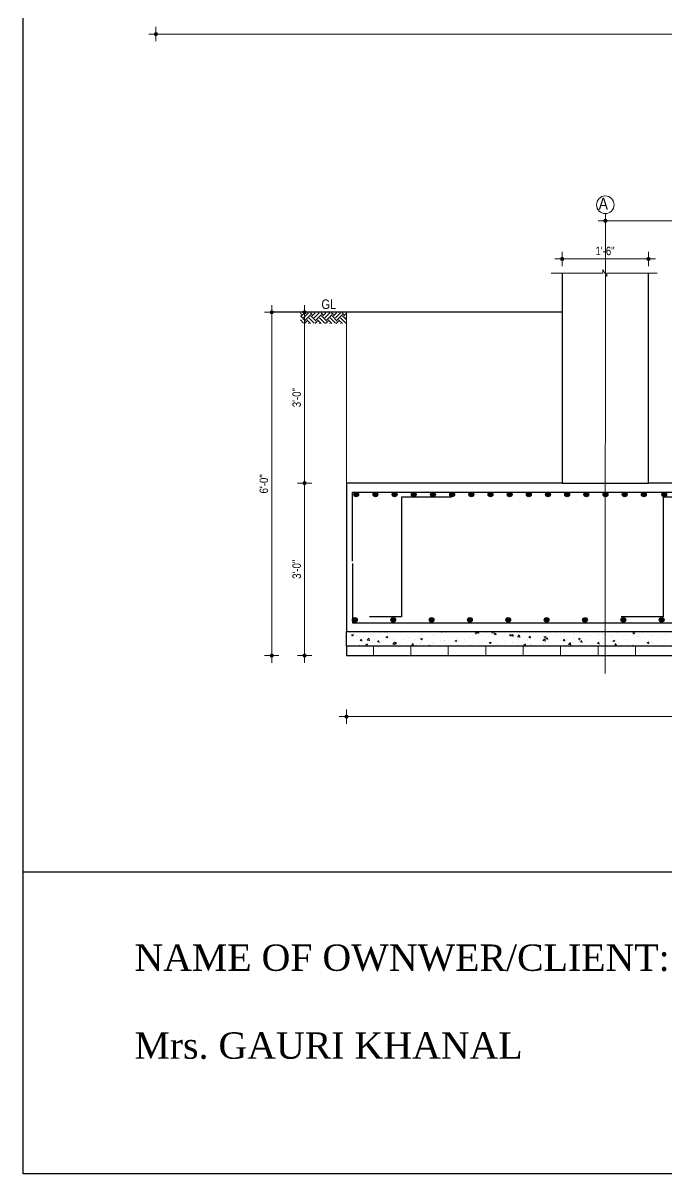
# Model space of a CAD drawing. Header units: inches. Extents: x 57837 to 133168, y 6972 to 27776.
# Drawn here: x 67638 to 68175, y 17931 to 18892 of the extents above; entities that cross this region are included whole.
import ezdxf

# ---------------------------------------------------------------- set-up
doc = ezdxf.new("R2010")
doc.units = ezdxf.units.IN
doc.header["$MEASUREMENT"] = 0
for name, color, linetype, lineweight in [('0.15L', 210, 'Continuous', 15), ('DIM', 2, 'Continuous', 13), ('HACTH', 153, 'Continuous', 5), ('HATCH', 74, 'Continuous', 5), ('ROD', 1, 'Continuous', 40), ('rod position', 1, 'Continuous', 30), ('wall line', 20, 'Continuous', 50)]:
    doc.layers.add(name, color=color, linetype=linetype, lineweight=lineweight)
doc.layers.add('elevation', color=3, linetype='Continuous')
doc.layers.add('text', color=255, linetype='Continuous')
doc.styles.get("Standard").update_dxf_attribs({"font": 'ARIALN.TTF', "height": 7})

msp = doc.modelspace()

# ---------------------------------------------------------------- hatches: boundary and pattern name
at = {"lineweight": 13}
h = msp.add_hatch(color=256, dxfattribs=at)
edge = h.paths.add_edge_path()
edge.add_arc((67748.73, 18882.41), 1.42, 0, 360)
h = msp.add_hatch(color=256, dxfattribs=at)
edge = h.paths.add_edge_path()
edge.add_arc((68123.79, 18726.61), 1.42, 0, 360)
h = msp.add_hatch(color=256, dxfattribs=at)
edge = h.paths.add_edge_path()
edge.add_arc((68087.78, 18694.81), 1.42, 0, 360)
h = msp.add_hatch(color=256, dxfattribs=at)
edge = h.paths.add_edge_path()
edge.add_arc((68159.79, 18694.81), 1.42, 0, 360)
h = msp.add_hatch(color=256, dxfattribs=at)
edge = h.paths.add_edge_path()
edge.add_arc((67845.43, 18650.29), 1.42, 0, 360)
h = msp.add_hatch(color=256, dxfattribs=at)
edge = h.paths.add_edge_path()
edge.add_arc((67872.85, 18650.29), 1.42, 0, 360)
h = msp.add_hatch(color=256, dxfattribs=at)
edge = h.paths.add_edge_path()
edge.add_arc((67872.85, 18507.73), 1.42, 0, 360)
h = msp.add_hatch(color=256, dxfattribs=at)
edge = h.paths.add_edge_path()
edge.add_arc((67872.85, 18507.73), 1.42, 0, 360)
h = msp.add_hatch(color=256, dxfattribs=at)
edge = h.paths.add_edge_path()
edge.add_arc((67845.43, 18363.73), 1.42, 0, 360)
h = msp.add_hatch(color=256, dxfattribs=at)
edge = h.paths.add_edge_path()
edge.add_arc((67872.85, 18363.73), 1.42, 0, 360)
h = msp.add_hatch(color=256, dxfattribs=at)
edge = h.paths.add_edge_path()
edge.add_arc((67907.78, 18312.8), 1.42, 0, 360)
at = {"layer": 'ROD'}
h = msp.add_hatch(color=5, dxfattribs=at)
h.set_gradient(color1=(0, 0, 255), one_color=1, tint=1, name='SPHERICAL')
h.paths.add_polyline_path([(67917.95, 18498.25, 1), (67913.95, 18498.25, 1)])
h = msp.add_hatch(color=5, dxfattribs=at)
h.set_gradient(color1=(0, 0, 255), one_color=1, tint=1, name='SPHERICAL')
h.paths.add_polyline_path([(67933.95, 18498.25, 1), (67929.95, 18498.25, 1)])
h = msp.add_hatch(color=5, dxfattribs=at)
h.set_gradient(color1=(0, 0, 255), one_color=1, tint=1, name='SPHERICAL')
h.paths.add_polyline_path([(67949.95, 18498.25, 1), (67945.95, 18498.25, 1)])
h = msp.add_hatch(color=5, dxfattribs=at)
h.set_gradient(color1=(0, 0, 255), one_color=1, tint=1, name='SPHERICAL')
h.paths.add_polyline_path([(67965.95, 18498.25, 1), (67961.95, 18498.25, 1)])
h = msp.add_hatch(color=5, dxfattribs=at)
h.set_gradient(color1=(0, 0, 255), one_color=1, tint=1, name='SPHERICAL')
h.paths.add_polyline_path([(67981.95, 18498.25, 1), (67977.95, 18498.25, 1)])
h = msp.add_hatch(color=5, dxfattribs=at)
h.set_gradient(color1=(0, 0, 255), one_color=1, tint=1, name='SPHERICAL')
h.paths.add_polyline_path([(67997.95, 18498.25, 1), (67993.95, 18498.25, 1)])
h = msp.add_hatch(color=5, dxfattribs=at)
h.set_gradient(color1=(0, 0, 255), one_color=1, tint=1, name='SPHERICAL')
h.paths.add_polyline_path([(68013.95, 18498.25, 1), (68009.95, 18498.25, 1)])
h = msp.add_hatch(color=5, dxfattribs=at)
h.set_gradient(color1=(0, 0, 255), one_color=1, tint=1, name='SPHERICAL')
h.paths.add_polyline_path([(68029.95, 18498.25, 1), (68025.95, 18498.25, 1)])
h = msp.add_hatch(color=5, dxfattribs=at)
h.set_gradient(color1=(0, 0, 255), one_color=1, tint=1, name='SPHERICAL')
h.paths.add_polyline_path([(68045.95, 18498.25, 1), (68041.95, 18498.25, 1)])
h = msp.add_hatch(color=5, dxfattribs=at)
h.set_gradient(color1=(0, 0, 255), one_color=1, tint=1, name='SPHERICAL')
h.paths.add_polyline_path([(68061.95, 18498.25, 1), (68057.95, 18498.25, 1)])
h = msp.add_hatch(color=5, dxfattribs=at)
h.set_gradient(color1=(0, 0, 255), one_color=1, tint=1, name='SPHERICAL')
h.paths.add_polyline_path([(68077.95, 18498.25, 1), (68073.95, 18498.25, 1)])
h = msp.add_hatch(color=5, dxfattribs=at)
h.set_gradient(color1=(0, 0, 255), one_color=1, tint=1, name='SPHERICAL')
h.paths.add_polyline_path([(68093.95, 18498.25, 1), (68089.95, 18498.25, 1)])
h = msp.add_hatch(color=5, dxfattribs=at)
h.set_gradient(color1=(0, 0, 255), one_color=1, tint=1, name='SPHERICAL')
h.paths.add_polyline_path([(68109.95, 18498.25, 1), (68105.95, 18498.25, 1)])
h = msp.add_hatch(color=5, dxfattribs=at)
h.set_gradient(color1=(0, 0, 255), one_color=1, tint=1, name='SPHERICAL')
h.paths.add_polyline_path([(68125.95, 18498.25, 1), (68121.95, 18498.25, 1)])
h = msp.add_hatch(color=5, dxfattribs=at)
h.set_gradient(color1=(0, 0, 255), one_color=1, tint=1, name='SPHERICAL')
h.paths.add_polyline_path([(68141.95, 18498.25, 1), (68137.95, 18498.25, 1)])
h = msp.add_hatch(color=5, dxfattribs=at)
h.set_gradient(color1=(0, 0, 255), one_color=1, tint=1, name='SPHERICAL')
h.paths.add_polyline_path([(68157.95, 18498.25, 1), (68153.95, 18498.25, 1)])
h = msp.add_hatch(color=5, dxfattribs=at)
h.set_gradient(color1=(0, 0, 255), one_color=1, tint=1, name='SPHERICAL')
h.paths.add_polyline_path([(68174.95, 18498.25, 1), (68170.95, 18498.25, 1)])
h = msp.add_hatch(color=5, dxfattribs=at)
h.set_gradient(color1=(0, 0, 255), one_color=1, tint=1, name='SPHERICAL')
h.paths.add_polyline_path([(67916.79, 18393.48, 1), (67912.79, 18393.48, 1)])
h = msp.add_hatch(color=5, dxfattribs=at)
h.set_gradient(color1=(0, 0, 255), one_color=1, tint=1, name='SPHERICAL')
h.paths.add_polyline_path([(67948.79, 18393.48, 1), (67944.79, 18393.48, 1)])
h = msp.add_hatch(color=5, dxfattribs=at)
h.set_gradient(color1=(0, 0, 255), one_color=1, tint=1, name='SPHERICAL')
h.paths.add_polyline_path([(67980.79, 18393.48, 1), (67976.79, 18393.48, 1)])
h = msp.add_hatch(color=5, dxfattribs=at)
h.set_gradient(color1=(0, 0, 255), one_color=1, tint=1, name='SPHERICAL')
h.paths.add_polyline_path([(67980.79, 18393.48, 1), (67976.79, 18393.48, 1)])
h = msp.add_hatch(color=5, dxfattribs=at)
h.set_gradient(color1=(0, 0, 255), one_color=1, tint=1, name='SPHERICAL')
h.paths.add_polyline_path([(68012.79, 18393.48, 1), (68008.79, 18393.48, 1)])
h = msp.add_hatch(color=5, dxfattribs=at)
h.set_gradient(color1=(0, 0, 255), one_color=1, tint=1, name='SPHERICAL')
h.paths.add_polyline_path([(68012.79, 18393.48, 1), (68008.79, 18393.48, 1)])
h = msp.add_hatch(color=5, dxfattribs=at)
h.set_gradient(color1=(0, 0, 255), one_color=1, tint=1, name='SPHERICAL')
h.paths.add_polyline_path([(68044.79, 18393.48, 1), (68040.79, 18393.48, 1)])
h = msp.add_hatch(color=5, dxfattribs=at)
h.set_gradient(color1=(0, 0, 255), one_color=1, tint=1, name='SPHERICAL')
h.paths.add_polyline_path([(68076.79, 18393.48, 1), (68072.79, 18393.48, 1)])
h = msp.add_hatch(color=5, dxfattribs=at)
h.set_gradient(color1=(0, 0, 255), one_color=1, tint=1, name='SPHERICAL')
h.paths.add_polyline_path([(68076.79, 18393.48, 1), (68072.79, 18393.48, 1)])
h = msp.add_hatch(color=5, dxfattribs=at)
h.set_gradient(color1=(0, 0, 255), one_color=1, tint=1, name='SPHERICAL')
h.paths.add_polyline_path([(68108.79, 18393.48, 1), (68104.79, 18393.48, 1)])
h = msp.add_hatch(color=5, dxfattribs=at)
h.set_gradient(color1=(0, 0, 255), one_color=1, tint=1, name='SPHERICAL')
h.paths.add_polyline_path([(68108.79, 18393.48, 1), (68104.79, 18393.48, 1)])
h = msp.add_hatch(color=5, dxfattribs=at)
h.set_gradient(color1=(0, 0, 255), one_color=1, tint=1, name='SPHERICAL')
h.paths.add_polyline_path([(68140.79, 18393.48, 1), (68136.79, 18393.48, 1)])
h = msp.add_hatch(color=5, dxfattribs=at)
h.set_gradient(color1=(0, 0, 255), one_color=1, tint=1, name='SPHERICAL')
h.paths.add_polyline_path([(68140.79, 18393.48, 1), (68136.79, 18393.48, 1)])
h = msp.add_hatch(color=5, dxfattribs=at)
h.set_gradient(color1=(0, 0, 255), one_color=1, tint=1, name='SPHERICAL')
h.paths.add_polyline_path([(68172.79, 18393.48, 1), (68168.79, 18393.48, 1)])

# ---------------------------------------------------------------- linework, layer by layer
at = {"color": 1}
for p, q in [((67637.87, 17931.09), (67637.87, 20036.78)), ((70517.87, 17931.09), (67637.87, 17931.09))]:
    msp.add_line(p, q, dxfattribs=at)
at = {"lineweight": 13}
for p, q in [((67748.73, 18876.41), (67748.73, 18888.41)), ((67754.73, 18882.41), (67742.73, 18882.41)), ((68123.79, 18720.61), (68123.79, 18732.61)), ((68129.79, 18726.61), (68117.79, 18726.61)), ((68093.78, 18694.81), (68081.78, 18694.81)), ((68087.78, 18688.81), (68087.78, 18700.81)), ((68153.79, 18694.81), (68165.79, 18694.81)), ((68159.79, 18700.81), (68159.79, 18688.81)), ((67845.43, 18644.29), (67845.43, 18656.29)), ((67872.85, 18644.29), (67872.85, 18656.29)), ((67839.43, 18650.29), (67851.43, 18650.29)), ((67866.85, 18650.29), (67878.85, 18650.29)), ((67872.85, 18513.73), (67872.85, 18501.73)), ((67872.85, 18501.73), (67872.85, 18513.73)), ((67878.85, 18507.73), (67866.85, 18507.73)), ((67866.85, 18507.73), (67878.85, 18507.73)), ((67845.43, 18369.73), (67845.43, 18357.73)), ((67872.85, 18369.73), (67872.85, 18357.73)), ((67851.43, 18363.73), (67839.43, 18363.73)), ((67878.85, 18363.73), (67866.85, 18363.73)), ((67907.78, 18306.8), (67907.78, 18318.8)), ((67913.78, 18312.8), (67901.78, 18312.8))]:
    msp.add_line(p, q, dxfattribs=at)
msp.add_line((70517.87, 18183.02), (67637.87, 18183.02))
for centre in [(67748.73, 18882.41), (68123.79, 18726.61), (68087.78, 18694.81), (68159.79, 18694.81), (67845.43, 18650.29), (67872.85, 18650.29), (67872.85, 18507.73), (67872.85, 18507.73), (67845.43, 18363.73), (67872.85, 18363.73), (67907.78, 18312.8)]:
    msp.add_circle(centre, 1.42, dxfattribs=at)
at = {"layer": '0.15L', "lineweight": 18}
msp.add_circle((68123.79, 18739.98), 7.37, dxfattribs=at)
at = {"layer": 'DIM'}
for p, q in [((70374.39, 18882.41), (67752.73, 18882.41)), ((68127.79, 18726.61), (69076.78, 18726.61)), ((68091.78, 18694.81), (68155.79, 18694.81)), ((68121.73, 18682.89), (68121.73, 18686.04)), ((68121.73, 18686.04), (68125.14, 18680.02)), ((68078.63, 18682.89), (68121.73, 18682.89)), ((68125.14, 18680.02), (68125.14, 18682.89)), ((68125.14, 18682.89), (68167.08, 18682.89)), ((67845.43, 18367.73), (67845.43, 18646.29)), ((67872.85, 18511.73), (67872.85, 18646.29)), ((67872.85, 18503.73), (67872.85, 18367.73)), ((69882.32, 18312.8), (67911.78, 18312.8))]:
    msp.add_line(p, q, dxfattribs=at)
at = {"layer": 'DIM', "color": 3}
msp.add_line((67907.78, 18507.73), (67907.78, 18650.29), dxfattribs=at)
at = {"layer": 'elevation'}
for p, q in [((68087.78, 18682.89), (68087.79, 18507.73)), ((68159.79, 18507.73), (68159.79, 18682.89)), ((68087.75, 18650.29), (67844.02, 18650.29)), ((68087.79, 18507.73), (67907.78, 18507.73)), ((67907.78, 18507.73), (67907.81, 18395.73)), ((68087.79, 18507.73), (68159.79, 18507.73)), ((69044.78, 18507.73), (68159.79, 18507.73)), ((67907.81, 18395.73), (67907.78, 18383.73)), ((67907.78, 18383.73), (69886.32, 18383.73)), ((67907.78, 18371.73), (67907.78, 18383.73)), ((67907.78, 18383.73), (69886.32, 18383.73)), ((69886.31, 18371.73), (67907.78, 18371.73)), ((67907.78, 18371.73), (67907.78, 18363.73)), ((69886.32, 18371.73), (67907.78, 18371.73)), ((67907.78, 18363.73), (69886.32, 18363.73))]:
    msp.add_line(p, q, dxfattribs=at)
at = {"layer": 'HACTH', "lineweight": 0}
for p, q in [((67911.16, 18378.61), (67911.16, 18378.61)), ((67911.66, 18379.45), (67911.66, 18379.45)), ((67911.96, 18380.94), (67913.36, 18381.48)), ((67911.96, 18380.94), (67912.96, 18380.27)), ((67913.11, 18379.89), (67913.51, 18381.09)), ((67915.88, 18376.76), (67915.88, 18376.76)), ((67916.17, 18379.27), (67916.17, 18379.27)), ((67918.56, 18379.91), (67918.56, 18379.91)), ((67918.69, 18378.09), (67918.69, 18378.09)), ((67919.31, 18376.4), (67920.28, 18377.55)), ((67919.31, 18376.4), (67920.51, 18376.3)), ((67920.66, 18375.91), (67920.43, 18377.17)), ((67922.33, 18378.99), (67922.33, 18378.99)), ((67923.75, 18380.27), (67923.75, 18380.27)), ((67924.99, 18376.59), (67926.55, 18378.21)), ((67924.99, 18376.59), (67926.77, 18376.31)), ((67926.55, 18376.31), (67926.55, 18376.31)), ((67926.92, 18375.97), (67926.7, 18377.87)), ((67928.94, 18381.4), (67928.94, 18381.4)), ((67930.35, 18380.09), (67930.35, 18380.09)), ((67933.01, 18378.54), (67933.01, 18378.54)), ((67933.66, 18375.15), (67934.62, 18376.3)), ((67936.38, 18381.93), (67936.38, 18381.93)), ((67938.97, 18376.15), (67938.97, 18376.15)), ((67939.21, 18382.81), (67939.21, 18382.81)), ((67940.7, 18379.34), (67942.1, 18379.87)), ((67940.7, 18379.34), (67941.7, 18378.67)), ((67941.38, 18382.59), (67941.38, 18382.59)), ((67941.85, 18378.28), (67942.26, 18379.49)), ((67942.01, 18382.09), (67942.01, 18382.09)), ((67943.69, 18378.09), (67943.69, 18378.09)), ((67946.81, 18377.7), (67946.81, 18377.7)), ((67948.96, 18383.59), (67948.96, 18383.59)), ((67949.07, 18377.44), (67949.07, 18377.44)), ((67954.36, 18377.64), (67954.36, 18377.64)), ((67956.33, 18377.36), (67956.33, 18377.36)), ((67958.47, 18379.71), (67958.47, 18379.71)), ((67959.46, 18378.93), (67959.46, 18378.93)), ((67961.34, 18378.02), (67961.34, 18378.02)), ((67965.04, 18377.19), (67965.04, 18377.19)), ((67968.91, 18379.02), (67968.91, 18379.02)), ((67969.45, 18377.74), (67970.85, 18378.27)), ((67969.45, 18377.74), (67970.44, 18377.06)), ((67969.73, 18380.34), (67969.73, 18380.34)), ((67970.13, 18381.71), (67970.13, 18381.71)), ((67970.59, 18376.68), (67971, 18377.89)), ((67975.72, 18376.74), (67975.72, 18376.74)), ((67979.83, 18381.62), (67979.83, 18381.62)), ((67981.54, 18380.68), (67981.54, 18380.68)), ((67981.8, 18383.71), (67981.8, 18383.71)), ((67986.39, 18376.29), (67986.39, 18376.29)), ((67986.55, 18381.34), (67986.55, 18381.34)), ((67986.92, 18383.73), (67987.24, 18383.51)), ((67987.4, 18383.13), (67987.6, 18383.73)), ((67989.44, 18376.71), (67989.44, 18376.71)), ((67989.97, 18376.47), (67989.97, 18376.47)), ((67990.22, 18383.12), (67990.22, 18383.12)), ((67994.12, 18382.34), (67994.12, 18382.34)), ((67998.19, 18376.13), (67999.59, 18376.67)), ((67998.19, 18376.13), (67999.18, 18375.46)), ((67999.34, 18375.08), (67999.74, 18376.29)), ((68000.24, 18377.87), (68000.24, 18377.87)), ((68001.1, 18378.71), (68001.1, 18378.71)), ((68001.49, 18376.12), (68001.49, 18376.12)), ((68003.96, 18383.43), (68003.9, 18383.73)), ((68006.5, 18376.77), (68006.5, 18376.77)), ((68010.35, 18379.15), (68010.35, 18379.15)), ((68012.76, 18380.72), (68012.76, 18380.72)), ((68014.07, 18377.77), (68014.07, 18377.77)), ((68014.99, 18382.58), (68016.39, 18383.12)), ((68014.99, 18382.58), (68015.99, 18381.91)), ((68016.14, 18381.53), (68016.55, 18382.74)), ((68016.96, 18382.66), (68017.86, 18383.73)), ((68016.96, 18382.66), (68018.15, 18382.56)), ((68018.3, 18382.17), (68018.07, 18383.43)), ((68020.73, 18380.65), (68020.73, 18380.65)), ((68024.43, 18382.72), (68024.43, 18382.72)), ((68026.7, 18379.43), (68026.7, 18379.43)), ((68029.06, 18382.83), (68029.93, 18383.73)), ((68029.06, 18382.83), (68030.84, 18382.55)), ((68030.99, 18382.21), (68030.82, 18383.73)), ((68031, 18382.06), (68031, 18382.06)), ((68031.3, 18381.41), (68032.26, 18382.55)), ((68031.3, 18381.41), (68032.5, 18381.3)), ((68031.71, 18380.09), (68031.71, 18380.09)), ((68032.65, 18380.92), (68032.42, 18382.17)), ((68039.29, 18381.09), (68039.29, 18381.09)), ((68040.86, 18376.68), (68040.86, 18376.68)), ((68041.1, 18383.34), (68041.1, 18383.34)), ((68043.74, 18380.98), (68045.14, 18381.52)), ((68043.74, 18380.98), (68044.73, 18380.31)), ((68044.88, 18379.93), (68045.29, 18381.14)), ((68045.65, 18380.15), (68046.61, 18381.3)), ((68045.65, 18380.15), (68046.84, 18380.05)), ((68046.99, 18379.66), (68046.76, 18380.92)), ((68050.41, 18379.52), (68051.96, 18381.14)), ((68050.41, 18379.52), (68052.19, 18379.24)), ((68051.25, 18378.18), (68051.25, 18378.18)), ((68051.92, 18382.75), (68051.92, 18382.75)), ((68052.34, 18378.9), (68052.12, 18380.8)), ((68056.92, 18383.41), (68056.92, 18383.41)), ((68058.59, 18376.79), (68058.59, 18376.79)), ((68059.24, 18376.52), (68059.24, 18376.52)), ((68059.99, 18378.9), (68060.96, 18380.04)), ((68059.99, 18378.9), (68061.19, 18378.79)), ((68061.34, 18378.41), (68061.11, 18379.66)), ((68061.52, 18379.59), (68061.52, 18379.59)), ((68065.02, 18383.35), (68065.02, 18383.35)), ((68070.26, 18378.79), (68070.26, 18378.79)), ((68071.62, 18380.87), (68071.62, 18380.87)), ((68071.75, 18376.21), (68073.31, 18377.83)), ((68071.75, 18376.21), (68073.53, 18375.93)), ((68071.87, 18378.18), (68071.87, 18378.18)), ((68072.48, 18379.38), (68073.88, 18379.92)), ((68072.48, 18379.38), (68073.47, 18378.71)), ((68073.68, 18375.59), (68073.46, 18377.49)), ((68073.63, 18378.33), (68074.03, 18379.54)), ((68074.34, 18377.64), (68075.3, 18378.79)), ((68074.34, 18377.64), (68075.53, 18377.54)), ((68075.68, 18377.15), (68075.45, 18378.41)), ((68075.7, 18382.9), (68075.7, 18382.9)), ((68076.87, 18378.84), (68076.87, 18378.84)), ((68081.92, 18380.79), (68081.92, 18380.79)), ((68082.01, 18382.37), (68082.01, 18382.37)), ((68084.45, 18379.84), (68084.45, 18379.84)), ((68086.38, 18382.45), (68086.38, 18382.45)), ((68086.71, 18376.4), (68086.71, 18376.4)), ((68088.68, 18376.39), (68089.65, 18377.53)), ((68088.68, 18376.39), (68089.88, 18376.28)), ((68090.03, 18375.9), (68089.8, 18377.15)), ((68092.03, 18377.12), (68092.03, 18377.12)), ((68093.58, 18382.8), (68093.58, 18382.8)), ((68097.05, 18382), (68097.05, 18382)), ((68097.08, 18381.5), (68097.08, 18381.5)), ((68098.38, 18378.41), (68098.38, 18378.41)), ((68101.22, 18377.78), (68102.62, 18378.32)), ((68101.22, 18377.78), (68102.22, 18377.11)), ((68102.09, 18382.16), (68102.09, 18382.16)), ((68102.14, 18378.4), (68102.14, 18378.4)), ((68102.37, 18376.73), (68102.77, 18377.93)), ((68103.03, 18375.13), (68103.99, 18376.28)), ((68107.73, 18381.55), (68107.73, 18381.55)), ((68109.66, 18383.16), (68109.66, 18383.16)), ((68110.04, 18380.41), (68110.04, 18380.41)), ((68112.52, 18379.9), (68112.52, 18379.9)), ((68117.03, 18376.94), (68117.03, 18376.94)), ((68118.41, 18381.09), (68118.41, 18381.09)), ((68118.76, 18383.73), (68119.02, 18383.56)), ((68119.17, 18383.18), (68119.36, 18383.73)), ((68121.7, 18382.41), (68121.7, 18382.41)), ((68122.04, 18377.59), (68122.04, 18377.59)), ((68122.79, 18381.31), (68122.79, 18381.31)), ((68129.08, 18380.64), (68129.08, 18380.64)), ((68129.61, 18378.59), (68129.61, 18378.59)), ((68129.96, 18376.18), (68131.36, 18376.71)), ((68129.96, 18376.18), (68130.96, 18375.51)), ((68131.11, 18375.12), (68131.52, 18376.33)), ((68132.89, 18382.59), (68132.89, 18382.59)), ((68139.76, 18380.19), (68139.76, 18380.19)), ((68141, 18377.41), (68141, 18377.41)), ((68142.24, 18380.25), (68142.24, 18380.25)), ((68143.04, 18377.43), (68143.04, 18377.43)), ((68146.77, 18382.63), (68148.17, 18383.17)), ((68146.77, 18382.63), (68147.76, 18381.96)), ((68147.25, 18380.91), (68147.25, 18380.91)), ((68147.92, 18381.57), (68148.32, 18382.78)), ((68150.43, 18379.74), (68150.43, 18379.74)), ((68152.67, 18379.41), (68152.67, 18379.41)), ((68153.31, 18378.84), (68153.31, 18378.84)), ((68154.83, 18381.91), (68154.83, 18381.91)), ((68161.11, 18379.29), (68161.11, 18379.29)), ((68163.41, 18380.12), (68163.41, 18380.12)), ((68164.33, 18381.42), (68164.33, 18381.42)), ((68167.2, 18376.34), (68167.2, 18376.34)), ((68167.46, 18383.57), (68167.46, 18383.57)), ((68171.79, 18378.84), (68171.79, 18378.84)), ((68173.33, 18383.41), (68173.27, 18383.73)), ((68173.8, 18381.62), (68173.8, 18381.62)), ((68174.78, 18377.34), (68174.78, 18377.34)), ((67918.31, 18373.25), (67918.31, 18373.25)), ((67918.48, 18372.38), (67918.48, 18372.38)), ((67923.48, 18373.7), (67923.48, 18373.7)), ((67923.9, 18372.89), (67925.3, 18373.42)), ((67923.9, 18372.89), (67924.89, 18372.22)), ((67925.05, 18371.83), (67925.45, 18373.04)), ((67928.7, 18374.75), (67928.7, 18374.75)), ((67931.12, 18374.05), (67931.12, 18374.05)), ((67933.66, 18375.15), (67934.85, 18375.04)), ((67935.01, 18374.66), (67934.78, 18375.91)), ((67935.14, 18375.7), (67935.14, 18375.7)), ((67936.12, 18374.7), (67936.12, 18374.7)), ((67937.23, 18375.86), (67937.23, 18375.86)), ((67943.7, 18375.7), (67943.7, 18375.7)), ((67946.33, 18373.28), (67947.89, 18374.9)), ((67946.33, 18373.28), (67948.11, 18373)), ((67947.9, 18375.41), (67947.9, 18375.41)), ((67948, 18373.89), (67948.97, 18375.04)), ((67948, 18373.89), (67949.2, 18373.79)), ((67948.27, 18372.66), (67948.04, 18374.56)), ((67949.35, 18373.4), (67949.12, 18374.66)), ((67953.81, 18371.73), (67954.04, 18371.82)), ((67958.58, 18374.95), (67958.58, 18374.95)), ((67959.22, 18372.28), (67959.22, 18372.28)), ((67962.35, 18372.64), (67963.31, 18373.79)), ((67962.35, 18372.64), (67963.55, 18372.53)), ((67963.7, 18372.15), (67963.47, 18373.4)), ((67966.11, 18372.71), (67966.11, 18372.71)), ((67969.26, 18374.5), (67969.26, 18374.5)), ((67969.48, 18373.69), (67969.48, 18373.69)), ((67976.28, 18372.8), (67976.28, 18372.8)), ((67976.99, 18371.73), (67977.66, 18372.53)), ((67977.77, 18374.71), (67977.77, 18374.71)), ((67977.89, 18371.73), (67977.81, 18372.15)), ((67979.59, 18374.97), (67979.59, 18374.97)), ((67979.93, 18374.05), (67979.93, 18374.05)), ((67981.29, 18373.45), (67981.29, 18373.45)), ((67988.86, 18374.45), (67988.86, 18374.45)), ((67990.61, 18373.6), (67990.61, 18373.6)), ((67997.07, 18375.84), (67997.07, 18375.84)), ((68001.29, 18373.15), (68001.29, 18373.15)), ((68007.75, 18375.39), (68007.75, 18375.39)), ((68010.1, 18372.5), (68010.1, 18372.5)), ((68011.96, 18372.7), (68011.96, 18372.7)), ((68018.42, 18374.93), (68018.42, 18374.93)), ((68020.49, 18374), (68020.49, 18374)), ((68022.64, 18372.25), (68022.64, 18372.25)), ((68026.45, 18372.21), (68026.45, 18372.21)), ((68026.93, 18374.53), (68028.33, 18375.07)), ((68026.93, 18374.53), (68027.93, 18373.86)), ((68028.08, 18373.48), (68028.48, 18374.69)), ((68029.1, 18374.48), (68029.1, 18374.48)), ((68030.76, 18375.4), (68030.76, 18375.4)), ((68033.32, 18371.8), (68033.32, 18371.8)), ((68034.02, 18373.2), (68034.02, 18373.2)), ((68035.26, 18372.79), (68035.26, 18372.79)), ((68039.78, 18374.03), (68039.78, 18374.03)), ((68046.66, 18374.87), (68046.66, 18374.87)), ((68046.93, 18374.79), (68046.93, 18374.79)), ((68050.45, 18373.58), (68050.45, 18373.58)), ((68051.66, 18375.52), (68051.66, 18375.52)), ((68055.67, 18372.93), (68057.07, 18373.47)), ((68055.67, 18372.93), (68056.67, 18372.26)), ((68056.82, 18371.88), (68057.23, 18373.09)), ((68061.13, 18373.13), (68061.13, 18373.13)), ((68061.27, 18372.93), (68061.27, 18372.93)), ((68063.38, 18372.4), (68063.38, 18372.4)), ((68071.38, 18374.21), (68071.38, 18374.21)), ((68071.8, 18372.68), (68071.8, 18372.68)), ((68075.05, 18374.4), (68075.05, 18374.4)), ((68079.19, 18371.95), (68079.19, 18371.95)), ((68081.76, 18375.71), (68081.76, 18375.71)), ((68082.48, 18372.23), (68082.48, 18372.23)), ((68085.47, 18371.73), (68085.82, 18371.87)), ((68091.82, 18373.62), (68091.82, 18373.62)), ((68093.1, 18372.9), (68094.65, 18374.52)), ((68093.1, 18372.9), (68094.88, 18372.62)), ((68093.16, 18371.78), (68093.16, 18371.78)), ((68095.03, 18372.28), (68094.81, 18374.18)), ((68096.83, 18374.27), (68096.83, 18374.27)), ((68101.89, 18371.74), (68101.89, 18371.74)), ((68103.03, 18375.13), (68104.22, 18375.03)), ((68104.37, 18374.64), (68104.14, 18375.9)), ((68104.4, 18375.27), (68104.4, 18375.27)), ((68112.28, 18373.24), (68112.28, 18373.24)), ((68117.37, 18373.88), (68118.34, 18375.02)), ((68117.37, 18373.88), (68118.57, 18373.77)), ((68117.68, 18373.41), (68117.68, 18373.41)), ((68118.72, 18373.39), (68118.49, 18374.64)), ((68122.55, 18374.65), (68122.55, 18374.65)), ((68129.34, 18375.41), (68129.34, 18375.41)), ((68131.72, 18372.62), (68132.68, 18373.77)), ((68131.72, 18372.62), (68132.91, 18372.52)), ((68132.65, 18375.93), (68132.65, 18375.93)), ((68133.07, 18372.13), (68132.83, 18373.39)), ((68136.98, 18372.37), (68136.98, 18372.37)), ((68141.99, 18373.03), (68141.99, 18373.03)), ((68146.37, 18371.73), (68147.03, 18372.51)), ((68147.25, 18371.73), (68147.18, 18372.13)), ((68149.56, 18374.02), (68149.56, 18374.02)), ((68153.06, 18372.18), (68153.06, 18372.18)), ((68158.71, 18374.58), (68160.11, 18375.11)), ((68158.71, 18374.58), (68159.7, 18373.9)), ((68159.85, 18373.52), (68160.26, 18374.73)), ((68162.19, 18375.69), (68162.19, 18375.69)), ((68163.17, 18373.46), (68163.17, 18373.46)), ((68173.55, 18374.96), (68173.55, 18374.96))]:
    msp.add_line(p, q, dxfattribs=at)
at = {"layer": 'HACTH', "color": 3}
for p, q in [((67930.24, 18363.73), (67930.24, 18371.73)), ((67961.49, 18363.73), (67961.49, 18371.73)), ((67992.74, 18363.73), (67992.74, 18371.73)), ((68023.99, 18363.73), (68023.99, 18371.73)), ((68055.24, 18363.73), (68055.24, 18371.73)), ((68086.49, 18363.73), (68086.49, 18371.73)), ((68117.74, 18363.73), (68117.74, 18371.73)), ((68148.99, 18363.73), (68148.99, 18371.73))]:
    msp.add_line(p, q, dxfattribs=at)
at = {"layer": 'HATCH', "linetype": 'Continuous'}
for p, q in [((67870.32, 18648.4), (67869.3, 18649.42)), ((67873.63, 18642.87), (67869.3, 18647.21)), ((67870.32, 18647.29), (67872.83, 18649.81)), ((67871.97, 18645.64), (67876.15, 18649.81)), ((67873.63, 18643.98), (67878.05, 18648.4)), ((67880.81, 18641.22), (67876.39, 18645.64)), ((67879.15, 18648.4), (67877.74, 18649.81)), ((67882.47, 18642.87), (67878.05, 18647.29)), ((67879.15, 18647.29), (67881.67, 18649.81)), ((67880.81, 18645.64), (67884.99, 18649.81)), ((67882.47, 18643.98), (67886.89, 18648.4)), ((67889.65, 18641.22), (67885.23, 18645.64)), ((67887.99, 18648.4), (67886.58, 18649.81)), ((67891.31, 18642.87), (67886.89, 18647.29)), ((67887.99, 18647.29), (67890.51, 18649.81)), ((67889.65, 18645.64), (67893.83, 18649.81)), ((67891.31, 18643.98), (67895.73, 18648.4)), ((67898.49, 18641.22), (67894.07, 18645.64)), ((67896.83, 18648.4), (67895.42, 18649.81)), ((67900.15, 18642.87), (67895.73, 18647.29)), ((67896.83, 18647.29), (67899.35, 18649.81)), ((67898.49, 18645.64), (67902.67, 18649.81)), ((67900.15, 18643.98), (67904.57, 18648.4)), ((67907.33, 18641.22), (67902.91, 18645.64)), ((67905.67, 18648.4), (67904.26, 18649.81)), ((67907.56, 18644.3), (67904.57, 18647.29)), ((67905.67, 18647.29), (67907.56, 18649.18)), ((67907.33, 18645.64), (67907.56, 18645.86)), ((67871.97, 18641.22), (67869.3, 18643.89)), ((67872.71, 18640.85), (67874.74, 18642.87)), ((67877.87, 18640.85), (67874.74, 18643.98)), ((67876.02, 18640.85), (67876.39, 18641.22)), ((67881.55, 18640.85), (67883.57, 18642.87)), ((67886.71, 18640.85), (67883.57, 18643.98)), ((67884.86, 18640.85), (67885.23, 18641.22)), ((67890.39, 18640.85), (67892.41, 18642.87)), ((67895.54, 18640.85), (67892.41, 18643.98)), ((67893.7, 18640.85), (67894.07, 18641.22)), ((67899.22, 18640.85), (67901.25, 18642.87)), ((67904.38, 18640.85), (67901.25, 18643.98)), ((67902.54, 18640.85), (67902.91, 18641.22))]:
    msp.add_line(p, q, dxfattribs=at)
at = {"layer": 'rod position'}
for p, q in [((67912.79, 18442.46), (67912.79, 18500.25)), ((67912.79, 18500.25), (69881.37, 18500.25)), ((67912.79, 18440.58), (67912.79, 18391.21)), ((67912.79, 18391.21), (69881.37, 18391.21))]:
    msp.add_line(p, q, dxfattribs=at)
at = {"layer": 'rod position', "color": 4}
for p, q in [((67953.68, 18495.83), (67953.56, 18395.95)), ((67995.38, 18495.83), (67953.68, 18495.83)), ((68172.04, 18495.83), (68171.93, 18395.95)), ((68213.74, 18495.83), (68172.04, 18495.83)), ((67953.56, 18395.95), (67927.06, 18395.95)), ((68171.93, 18395.95), (68136.95, 18395.95))]:
    msp.add_line(p, q, dxfattribs=at)
at = {"layer": 'rod position'}
for centre in [(67915.95, 18498.25), (67931.95, 18498.25), (67947.95, 18498.25), (67963.95, 18498.25), (67979.95, 18498.25), (67995.95, 18498.25), (68011.95, 18498.25), (68027.95, 18498.25), (68043.95, 18498.25), (68059.95, 18498.25), (68075.95, 18498.25), (68091.95, 18498.25), (68107.95, 18498.25), (68123.95, 18498.25), (68139.95, 18498.25), (68155.95, 18498.25), (68172.95, 18498.25), (67914.79, 18393.48), (67946.79, 18393.48), (67978.79, 18393.48), (67978.79, 18393.48), (68010.79, 18393.48), (68010.79, 18393.48), (68042.79, 18393.48), (68074.79, 18393.48), (68074.79, 18393.48), (68106.79, 18393.48), (68106.79, 18393.48), (68138.79, 18393.48), (68138.79, 18393.48), (68170.79, 18393.48)]:
    msp.add_circle(centre, 2, dxfattribs=at)
at = {"layer": 'wall line', "color": 3, "lineweight": 0}
for p, q in [((68123.79, 18732.61), (68123.78, 18348.83)), ((67907.78, 18507.73), (67907.78, 18383.73))]:
    msp.add_line(p, q, dxfattribs=at)

# ---------------------------------------------------------------- texts
at = {"insert": (67730.81, 18122.63), "char_height": 22, "width": 678.2681, "attachment_point": 1}
msp.add_mtext('{\\fTimes New Roman|b0|i0|c0|p18;NAME OF OWNWER/CLIENT:\\P\\PMrs. GAURI KHANAL}', dxfattribs=at)
at = {"layer": 'DIM'}
msp.add_text('1\'-6"', height=7, dxfattribs=at).set_placement((68115.56, 18697.94))
for s, p in [('3\'-0"', (67869.71, 18571.05)), ('6\'-0"', (67842.3, 18499.07)), ('3\'-0"', (67869.71, 18427.78))]:
    msp.add_text(s, height=7, rotation=90, dxfattribs=at).set_placement(p)
at = {"layer": 'text'}
for s, height, p in [('A', 10, (68118.3, 18735.93)), ('GL', 8, (67886.91, 18652.98))]:
    msp.add_text(s, height=height, dxfattribs=at).set_placement(p)

doc.saveas('drawing.dxf')
